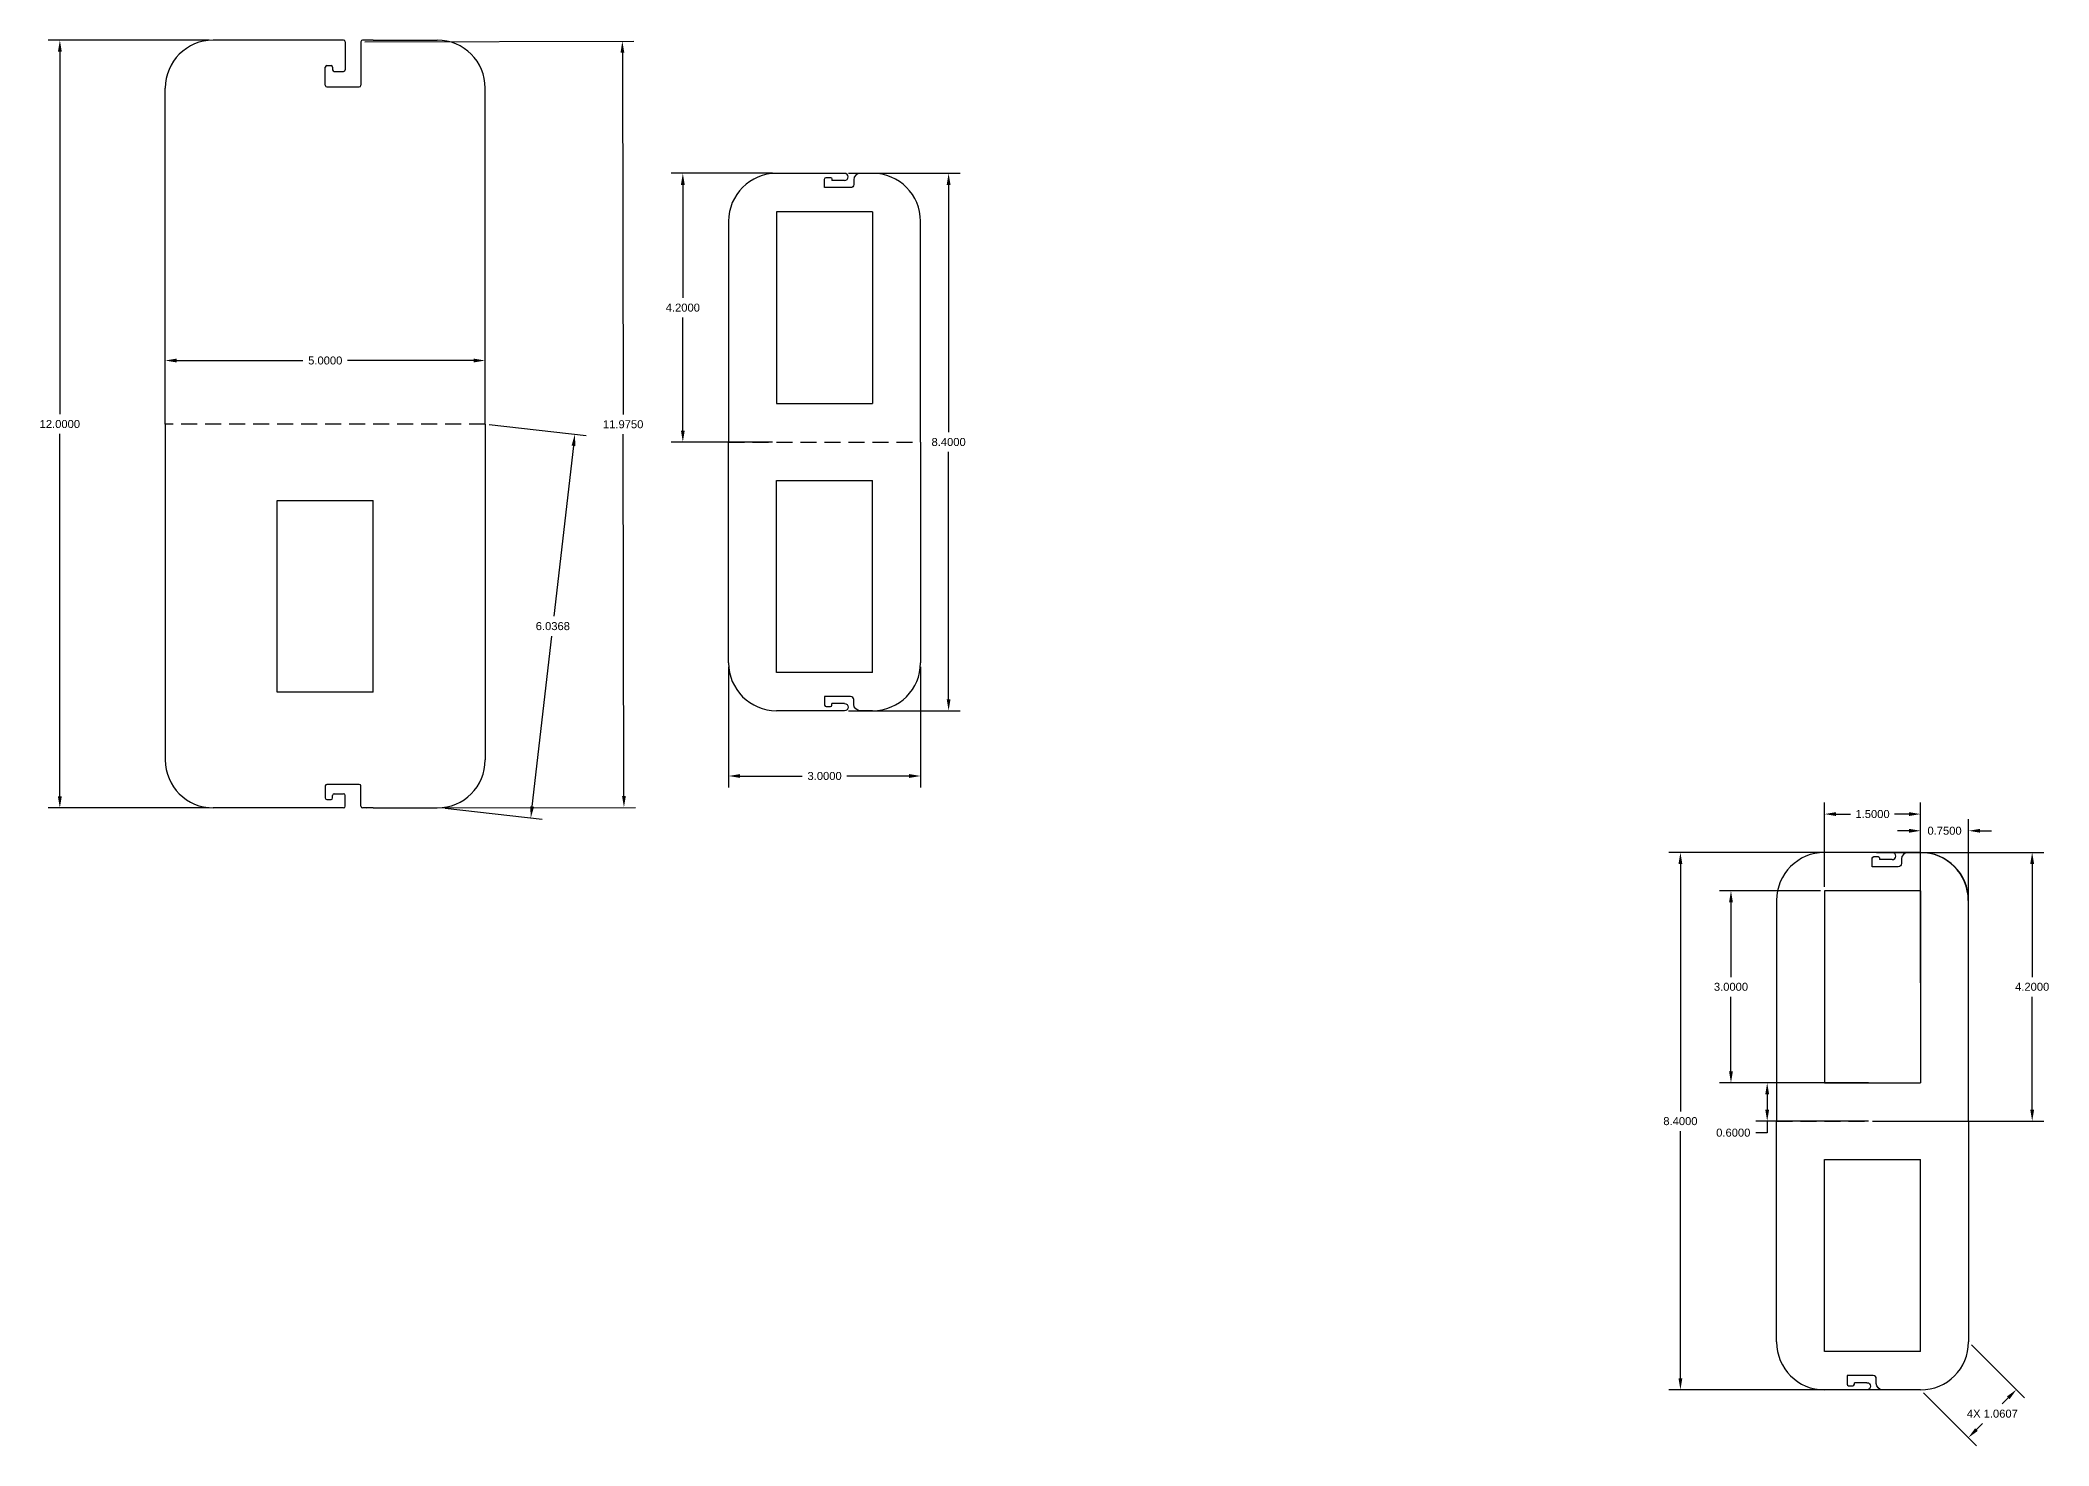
# Model space of a CAD drawing. Header units: inches. Extents: x 5 to 559, y 1 to 314.
# Drawn here: x 220.51 to 251.89, y 62.27 to 84.24 of the extents above; entities that cross this region are included whole.
import ezdxf

# ---------------------------------------------------------------- set-up
doc = ezdxf.new("R2010")
doc.units = ezdxf.units.IN
doc.header["$MEASUREMENT"] = 0
doc.linetypes.add('HIDDEN', pattern=[0.375, 0.25, -0.125])
doc.layers.add('cut', color=1, linetype='Continuous')
doc.layers.add('each', color=1, linetype='HIDDEN')
doc.styles.get("Standard").update_dxf_attribs({"font": 'arial.ttf'})
doc.dimstyles.get("Standard").update_dxf_attribs({"dimtxt": 0.125, "dimasz": 0.18, "dimexe": 0.18, "dimexo": 0.0625, "dimgap": 0.09, "dimtad": 0, "dimtih": 1, "dimtoh": 1, "dimdec": 4, "dimzin": 0, "dimdsep": 46, "dimtxsty": 'Standard', "dimcen": 0.09, "dimadec": 0, "dimazin": 0, "dimtfac": 1, "dimtdec": 4, "dimtofl": 0, "dimtmove": 0, "dimatfit": 3, "dimfxl": 1, "dimtolj": 1, "dimtzin": 0, "dimarcsym": 0})

# ---------------------------------------------------------------- blocks, each defined once
blk = doc.blocks.new('*D2')
at = {"color": 0, "lineweight": -2, "transparency": 16777216}
for p, q in [((249.074, 71.543), (245.955, 71.543)), ((246.135, 71.363), (246.135, 67.496)), ((246.135, 63.323), (246.135, 67.189)), ((249.074, 63.143), (245.955, 63.143))]:
    blk.add_line(p, q, dxfattribs=at)
at = {"color": 0, "transparency": 16777216}
for points in [[(246.105, 71.363), (246.165, 71.363), (246.135, 71.543)], [(246.105, 63.323), (246.165, 63.323), (246.135, 63.143)]]:
    blk.add_solid(points, dxfattribs=at)
at = {"layer": 'Defpoints', "color": 0, "transparency": 16777216}
for p in [(249.137, 71.543), (246.135, 63.143), (249.137, 63.143)]:
    blk.add_point(p, dxfattribs=at)
at = {"color": 0, "transparency": 16777216, "insert": (246.135, 67.343), "char_height": 0.125, "attachment_point": 5}
blk.add_mtext('\\A1;8.4000', dxfattribs=at)
blk = doc.blocks.new('*D3')
at = {"color": 0, "lineweight": -2, "transparency": 16777216}
for p, q in [((250.681, 63.848), (251.511, 63.018)), ((249.931, 63.098), (250.761, 62.268)), ((251.257, 63.018), (251.163, 62.925)), ((250.761, 62.523), (250.855, 62.617))]:
    blk.add_line(p, q, dxfattribs=at)
at = {"color": 0, "transparency": 16777216}
for points in [[(251.235, 63.04), (251.278, 62.997), (251.384, 63.146)], [(250.74, 62.544), (250.782, 62.502), (250.634, 62.396)]]:
    blk.add_solid(points, dxfattribs=at)
at = {"layer": 'Defpoints', "color": 0, "transparency": 16777216}
for p in [(250.637, 63.893), (249.887, 63.143), (251.384, 63.146)]:
    blk.add_point(p, dxfattribs=at)
at = {"color": 0, "transparency": 16777216, "insert": (251.009, 62.771), "char_height": 0.125, "attachment_point": 5}
blk.add_mtext('\\A1;4X 1.0607', dxfattribs=at)
blk = doc.blocks.new('*D4')
at = {"color": 0, "lineweight": -2, "transparency": 16777216}
for p, q in [((248.324, 70.943), (246.745, 70.943)), ((246.925, 70.763), (246.925, 69.596)), ((246.925, 68.123), (246.925, 69.289)), ((248.324, 67.943), (246.745, 67.943))]:
    blk.add_line(p, q, dxfattribs=at)
at = {"color": 0, "transparency": 16777216}
for points in [[(246.895, 70.763), (246.955, 70.763), (246.925, 70.943)], [(246.895, 68.123), (246.955, 68.123), (246.925, 67.943)]]:
    blk.add_solid(points, dxfattribs=at)
at = {"layer": 'Defpoints', "color": 0, "transparency": 16777216}
for p in [(248.387, 70.943), (246.925, 67.943), (248.387, 67.943)]:
    blk.add_point(p, dxfattribs=at)
at = {"color": 0, "transparency": 16777216, "insert": (246.925, 69.443), "char_height": 0.125, "attachment_point": 5}
blk.add_mtext('\\A1;3.0000', dxfattribs=at)
blk = doc.blocks.new('*D5')
at = {"color": 0, "lineweight": -2, "transparency": 16777216}
for p, q in [((248.387, 71.005), (248.387, 72.323)), ((249.887, 71.005), (249.887, 72.323)), ((248.567, 72.143), (248.794, 72.143)), ((249.707, 72.143), (249.48, 72.143))]:
    blk.add_line(p, q, dxfattribs=at)
at = {"color": 0, "transparency": 16777216}
for points in [[(248.567, 72.173), (248.567, 72.113), (248.387, 72.143)], [(249.707, 72.173), (249.707, 72.113), (249.887, 72.143)]]:
    blk.add_solid(points, dxfattribs=at)
at = {"layer": 'Defpoints', "color": 0, "transparency": 16777216}
for p in [(249.887, 72.143), (248.387, 70.943), (249.887, 70.943)]:
    blk.add_point(p, dxfattribs=at)
at = {"color": 0, "transparency": 16777216, "insert": (249.137, 72.143), "char_height": 0.125, "attachment_point": 5}
blk.add_mtext('\\A1;1.5000', dxfattribs=at)
blk = doc.blocks.new('*D6')
at = {"color": 0, "lineweight": -2, "transparency": 16777216}
for p, q in [((249.707, 71.882), (249.527, 71.882)), ((249.887, 69.505), (249.887, 72.062)), ((250.637, 69.505), (250.637, 72.062)), ((250.817, 71.882), (250.997, 71.882))]:
    blk.add_line(p, q, dxfattribs=at)
at = {"color": 0, "transparency": 16777216}
for points in [[(249.707, 71.912), (249.707, 71.852), (249.887, 71.882)], [(250.817, 71.912), (250.817, 71.852), (250.637, 71.882)]]:
    blk.add_solid(points, dxfattribs=at)
at = {"layer": 'Defpoints', "color": 0, "transparency": 16777216}
for p in [(250.637, 71.882), (249.887, 69.443), (250.637, 69.443)]:
    blk.add_point(p, dxfattribs=at)
at = {"color": 0, "transparency": 16777216, "insert": (250.262, 71.882), "char_height": 0.125, "attachment_point": 5}
blk.add_mtext('\\A1;0.7500', dxfattribs=at)
blk = doc.blocks.new('*D7')
at = {"color": 0, "lineweight": -2, "transparency": 16777216}
for p, q in [((249.074, 67.943), (247.311, 67.943)), ((247.491, 67.763), (247.491, 67.523)), ((249.074, 67.343), (247.311, 67.343)), ((247.491, 67.343), (247.491, 67.163)), ((247.491, 67.163), (247.311, 67.163))]:
    blk.add_line(p, q, dxfattribs=at)
at = {"color": 0, "transparency": 16777216}
for points in [[(247.461, 67.763), (247.521, 67.763), (247.491, 67.943)], [(247.461, 67.523), (247.521, 67.523), (247.491, 67.343)]]:
    blk.add_solid(points, dxfattribs=at)
at = {"layer": 'Defpoints', "color": 0, "transparency": 16777216}
for p in [(249.137, 67.943), (247.491, 67.343), (249.137, 67.343)]:
    blk.add_point(p, dxfattribs=at)
at = {"color": 0, "transparency": 16777216, "insert": (246.961, 67.163), "char_height": 0.125, "attachment_point": 5}
blk.add_mtext('\\A1;0.6000', dxfattribs=at)
blk = doc.blocks.new('*D1')
at = {"color": 0, "lineweight": -2, "transparency": 16777216}
for p, q in [((249.199, 71.543), (251.811, 71.543)), ((251.631, 71.363), (251.631, 69.596)), ((251.631, 67.523), (251.631, 69.289)), ((249.199, 67.343), (251.811, 67.343))]:
    blk.add_line(p, q, dxfattribs=at)
at = {"color": 0, "transparency": 16777216}
for points in [[(251.601, 71.363), (251.661, 71.363), (251.631, 71.543)], [(251.601, 67.523), (251.661, 67.523), (251.631, 67.343)]]:
    blk.add_solid(points, dxfattribs=at)
at = {"layer": 'Defpoints', "color": 0, "transparency": 16777216}
for p in [(249.137, 71.543), (251.631, 71.543), (249.137, 67.343)]:
    blk.add_point(p, dxfattribs=at)
at = {"color": 0, "transparency": 16777216, "insert": (251.631, 69.443), "char_height": 0.125, "attachment_point": 5}
blk.add_mtext('\\A1;4.2000', dxfattribs=at)
blk = doc.blocks.new('*D18')
at = {"layer": 'cut', "color": 0, "lineweight": -2, "transparency": 16777216}
for p, q in [((225.58, 84.214), (229.783, 84.223)), ((229.604, 84.043), (229.615, 78.389)), ((229.628, 72.428), (229.616, 78.082)), ((225.605, 72.239), (229.808, 72.248))]:
    blk.add_line(p, q, dxfattribs=at)
at = {"layer": 'cut', "color": 0, "transparency": 16777216}
for points in [[(229.634, 84.043), (229.574, 84.043), (229.603, 84.223)], [(229.658, 72.428), (229.598, 72.428), (229.628, 72.248)]]:
    blk.add_solid(points, dxfattribs=at)
at = {"layer": 'Defpoints', "color": 0, "transparency": 16777216}
for p in [(225.518, 84.214), (225.543, 72.239), (229.628, 72.248)]:
    blk.add_point(p, dxfattribs=at)
at = {"layer": 'cut', "color": 0, "transparency": 16777216, "insert": (229.616, 78.235), "char_height": 0.125, "attachment_point": 5}
blk.add_mtext('\\A1;11.9750', dxfattribs=at)
blk = doc.blocks.new('*D19')
at = {"layer": 'Defpoints', "color": 0, "lineweight": -2, "transparency": 16777216}
for p, q in [((227.523, 78.232), (229.039, 78.058)), ((228.84, 77.9), (228.534, 75.234)), ((228.193, 72.26), (228.499, 74.926)), ((226.835, 72.235), (228.351, 72.061))]:
    blk.add_line(p, q, dxfattribs=at)
at = {"layer": 'Defpoints', "color": 0, "transparency": 16777216}
for p in [(227.461, 78.239), (226.773, 72.242), (228.173, 72.081)]:
    blk.add_point(p, dxfattribs=at)
for points in [[(228.81, 77.903), (228.87, 77.896), (228.861, 78.079)], [(228.163, 72.264), (228.223, 72.257), (228.173, 72.081)]]:
    blk.add_solid(points, dxfattribs=at)
at = {"layer": 'Defpoints', "color": 0, "transparency": 16777216, "insert": (228.517, 75.08), "char_height": 0.125, "attachment_point": 5}
blk.add_mtext('\\A1;6.0368', dxfattribs=at)
blk = doc.blocks.new('*D20')
at = {"layer": 'Defpoints', "color": 0, "lineweight": -2, "transparency": 16777216}
for p, q in [((233.137, 82.158), (234.881, 82.158)), ((234.701, 81.978), (234.701, 78.112)), ((234.701, 73.938), (234.701, 77.804)), ((233.137, 73.758), (234.881, 73.758))]:
    blk.add_line(p, q, dxfattribs=at)
at = {"layer": 'Defpoints', "color": 0, "transparency": 16777216}
for p in [(233.074, 82.158), (233.074, 73.758), (234.701, 73.758)]:
    blk.add_point(p, dxfattribs=at)
for points in [[(234.671, 81.978), (234.731, 81.978), (234.701, 82.158)], [(234.671, 73.938), (234.731, 73.938), (234.701, 73.758)]]:
    blk.add_solid(points, dxfattribs=at)
at = {"layer": 'Defpoints', "color": 0, "transparency": 16777216, "insert": (234.701, 77.958), "char_height": 0.125, "attachment_point": 5}
blk.add_mtext('\\A1;8.4000', dxfattribs=at)
blk = doc.blocks.new('*D21')
at = {"layer": 'Defpoints', "color": 0, "lineweight": -2, "transparency": 16777216}
for p, q in [((231.263, 74.445), (231.263, 72.558)), ((234.263, 74.445), (234.263, 72.558)), ((231.443, 72.738), (232.413, 72.738)), ((234.083, 72.738), (233.112, 72.738))]:
    blk.add_line(p, q, dxfattribs=at)
at = {"layer": 'Defpoints', "color": 0, "transparency": 16777216}
for p in [(231.263, 74.508), (234.263, 74.508), (234.263, 72.738)]:
    blk.add_point(p, dxfattribs=at)
for points in [[(231.443, 72.768), (231.443, 72.708), (231.263, 72.738)], [(234.083, 72.768), (234.083, 72.708), (234.263, 72.738)]]:
    blk.add_solid(points, dxfattribs=at)
at = {"layer": 'Defpoints', "color": 0, "transparency": 16777216, "insert": (232.763, 72.738), "char_height": 0.125, "attachment_point": 5}
blk.add_mtext('\\A1;3.0000', dxfattribs=at)
blk = doc.blocks.new('*D22')
at = {"layer": 'Defpoints', "color": 0, "lineweight": -2, "transparency": 16777216}
for p, q in [((231.95, 82.158), (230.368, 82.158)), ((230.548, 81.978), (230.548, 80.212)), ((230.548, 78.138), (230.548, 79.904)), ((231.95, 77.958), (230.368, 77.958))]:
    blk.add_line(p, q, dxfattribs=at)
at = {"layer": 'Defpoints', "color": 0, "transparency": 16777216}
for p in [(232.013, 82.158), (230.548, 77.958), (232.013, 77.958)]:
    blk.add_point(p, dxfattribs=at)
for points in [[(230.518, 81.978), (230.578, 81.978), (230.548, 82.158)], [(230.518, 78.138), (230.578, 78.138), (230.548, 77.958)]]:
    blk.add_solid(points, dxfattribs=at)
at = {"layer": 'Defpoints', "color": 0, "transparency": 16777216, "insert": (230.548, 80.058), "char_height": 0.125, "attachment_point": 5}
blk.add_mtext('\\A1;4.2000', dxfattribs=at)
blk = doc.blocks.new('*D23')
at = {"layer": 'Defpoints', "color": 0, "lineweight": -2, "transparency": 16777216}
for p, q in [((223.148, 84.239), (220.634, 84.239)), ((220.814, 84.059), (220.814, 78.393)), ((220.814, 72.419), (220.814, 78.085)), ((223.148, 72.239), (220.634, 72.239))]:
    blk.add_line(p, q, dxfattribs=at)
at = {"layer": 'Defpoints', "color": 0, "transparency": 16777216}
for p in [(223.211, 84.239), (220.814, 72.239), (223.211, 72.239)]:
    blk.add_point(p, dxfattribs=at)
for points in [[(220.784, 84.059), (220.844, 84.059), (220.814, 84.239)], [(220.784, 72.419), (220.844, 72.419), (220.814, 72.239)]]:
    blk.add_solid(points, dxfattribs=at)
at = {"layer": 'Defpoints', "color": 0, "transparency": 16777216, "insert": (220.814, 78.239), "char_height": 0.125, "attachment_point": 5}
blk.add_mtext('\\A1;12.0000', dxfattribs=at)
blk = doc.blocks.new('*D41')
at = {"layer": 'Defpoints', "color": 0, "lineweight": -2, "transparency": 16777216}
for p, q in [((222.461, 78.302), (222.461, 79.412)), ((227.461, 78.302), (227.461, 79.412)), ((222.641, 79.232), (224.612, 79.232)), ((227.281, 79.232), (225.31, 79.232))]:
    blk.add_line(p, q, dxfattribs=at)
at = {"layer": 'Defpoints', "color": 0, "transparency": 16777216}
for p in [(227.461, 79.232), (222.461, 78.239), (227.461, 78.239)]:
    blk.add_point(p, dxfattribs=at)
for points in [[(222.641, 79.262), (222.641, 79.202), (222.461, 79.232)], [(227.281, 79.262), (227.281, 79.202), (227.461, 79.232)]]:
    blk.add_solid(points, dxfattribs=at)
at = {"layer": 'Defpoints', "color": 0, "transparency": 16777216, "insert": (224.961, 79.232), "char_height": 0.125, "attachment_point": 5}
blk.add_mtext('\\A1;5.0000', dxfattribs=at)

msp = doc.modelspace()

# ---------------------------------------------------------------- linework, layer by layer
for p, q in [((249.88692, 71.54261), (248.38692, 71.54261)), ((249.88692, 70.94261), (248.38692, 70.94261)), ((248.38692, 70.94261), (248.38692, 67.94261)), ((249.88692, 70.94261), (249.88692, 67.94261)), ((247.63692, 70.79261), (247.63692, 67.34261)), ((250.63692, 67.34261), (250.63692, 70.79261)), ((248.38692, 67.94261), (249.88692, 67.94261)), ((247.63692, 63.89261), (247.63692, 67.34261)), ((250.63692, 67.34261), (250.63692, 63.89261)), ((248.38692, 63.74261), (248.38692, 66.74261)), ((248.38692, 66.74261), (249.88692, 66.74261)), ((249.88692, 63.74261), (249.88692, 66.74261)), ((249.88692, 63.74261), (248.38692, 63.74261)), ((249.88692, 63.14261), (248.38692, 63.14261)), ((249.0502, 63.25552), (248.8544, 63.25552))]:
    msp.add_line(p, q)
msp.add_lwpolyline([(249.48852, 63.14378), (249.29546, 63.14378, -0.41421356), (249.19546, 63.24378), (249.19546, 63.31725, 0.41421356), (249.14546, 63.36725), (248.73852, 63.36725), (248.73852, 63.23381, 0.41421356), (248.76352, 63.20881), (248.8294, 63.20881, 0.41421356), (248.8544, 63.23381), (248.8544, 63.25552)], format="xyb")
for centre, start, end in [((248.38692, 70.79261), 90, 180), ((249.88692, 70.79261), 0, 90), ((248.38692, 63.89261), 180, 270), ((249.88692, 63.89261), 270, 0)]:
    msp.add_arc(centre, 0.75, start, end)
at = {"extrusion": (0, 0, -1)}
msp.add_ellipse((249.0502, 63.19965), major_axis=(-0.05587, 0), ratio=1, start_param=1.57079633, end_param=4.71238898, dxfattribs=at)
at = {"layer": 'cut'}
for p, q in [((224.21083, 84.23929), (223.21083, 84.23929)), ((225.24752, 84.23929), (224.21083, 84.23929)), ((225.24752, 84.23929), (224.21083, 84.23929)), ((225.27252, 84.21429), (225.27252, 83.77509)), ((225.51778, 84.21429), (225.51778, 83.53437)), ((225.71083, 84.23929), (225.54278, 84.23929)), ((225.71083, 84.23929), (225.54278, 84.23929)), ((225.71083, 84.23929), (226.71083, 84.23929)), ((225.71083, 84.23929), (226.71083, 84.23929)), ((224.96083, 83.62871), (224.96083, 83.81593)), ((224.96083, 83.53437), (224.96083, 83.81593)), ((224.98583, 83.84093), (225.05172, 83.84093)), ((224.98583, 83.84093), (225.05172, 83.84093)), ((225.07672, 83.81593), (225.07672, 83.77509)), ((225.07672, 83.81593), (225.07672, 83.77509)), ((225.27252, 83.9466), (225.27252, 83.77509)), ((222.46083, 78.23929), (222.46083, 83.48929)), ((222.46083, 78.23929), (222.46083, 83.48929)), ((224.98583, 83.50937), (225.49278, 83.50937)), ((225.10172, 83.75009), (225.24752, 83.75009)), ((225.10172, 83.75009), (225.24752, 83.75009)), ((227.46083, 78.23929), (227.46083, 83.48929)), ((227.46083, 78.23929), (227.46083, 83.48929)), ((233.07425, 82.15772), (232.01256, 82.15772)), ((233.07425, 82.04598), (232.87845, 82.04598)), ((231.26256, 81.40772), (231.26256, 77.95772)), ((234.26256, 77.95772), (234.26256, 81.40772)), ((222.46083, 78.23929), (222.46083, 72.98929)), ((222.46083, 78.23929), (222.46083, 72.98929)), ((227.46083, 78.23929), (227.46083, 72.98929)), ((227.46083, 78.23929), (227.46083, 72.98929)), ((231.26256, 74.50772), (231.26256, 77.95772)), ((234.26256, 77.95772), (234.26256, 74.50772)), ((233.07425, 73.75772), (232.01256, 73.75772)), ((233.07425, 73.86945), (232.87845, 73.86945)), ((224.96083, 72.58218), (224.96083, 72.39496)), ((224.96083, 72.58218), (224.96083, 72.39496)), ((225.39278, 72.60718), (224.98583, 72.60718)), ((225.49278, 72.60718), (224.98583, 72.60718)), ((225.51778, 72.26429), (225.51778, 72.58218)), ((224.21083, 72.23929), (223.21083, 72.23929)), ((224.21083, 72.23929), (223.21083, 72.23929)), ((225.24752, 72.23929), (224.21083, 72.23929)), ((225.24752, 72.23929), (224.21083, 72.23929)), ((224.98583, 72.36996), (225.05172, 72.36996)), ((224.98583, 72.36996), (225.05172, 72.36996)), ((225.07672, 72.39496), (225.07672, 72.4358)), ((225.07672, 72.39496), (225.07672, 72.4358)), ((225.10172, 72.4608), (225.24752, 72.4608)), ((225.10172, 72.4608), (225.24752, 72.4608)), ((225.27252, 72.26429), (225.27252, 72.4358)), ((225.27252, 72.26429), (225.27252, 72.4358)), ((225.71083, 72.23929), (225.54278, 72.23929)), ((225.71083, 72.23929), (225.54278, 72.23929)), ((225.71083, 72.23929), (226.71083, 72.23929)), ((225.71083, 72.23929), (226.71083, 72.23929))]:
    msp.add_line(p, q, dxfattribs=at)
for points in [[(233.51256, 82.15772), (233.31951, 82.15772, 0.41421356), (233.21951, 82.05772), (233.21951, 81.98425, -0.41421356), (233.16951, 81.93425), (232.76256, 81.93425), (232.76256, 82.06769, -0.41421356), (232.78756, 82.09269), (232.85345, 82.09269, -0.41421356), (232.87845, 82.06769), (232.87845, 82.04598)], [(233.51256, 73.75772), (233.31951, 73.75772, -0.41421356), (233.21951, 73.85772), (233.21951, 73.93118, 0.41421356), (233.16951, 73.98118), (232.76256, 73.98118), (232.76256, 73.84775, 0.41421356), (232.78756, 73.82275), (232.85345, 73.82275, 0.41421356), (232.87845, 73.84775), (232.87845, 73.86945)]]:
    msp.add_lwpolyline(points, format="xyb", dxfattribs=at)
for centre, radius, start, end in [((223.21083, 83.48929), 0.75, 90, 180), ((223.21083, 83.48929), 0.75, 90, 180), ((225.24752, 84.21429), 0.025, 0, 90), ((225.24752, 84.21429), 0.025, 0, 90), ((225.54278, 84.21429), 0.025, 90, 180), ((226.71083, 83.48929), 0.75, 0, 90), ((226.71083, 83.48929), 0.75, 0, 90), ((224.98583, 83.81593), 0.025, 90, 180), ((224.98583, 83.81593), 0.025, 90, 180), ((225.05172, 83.81593), 0.025, 0, 90), ((225.05172, 83.81593), 0.025, 0, 90), ((224.98583, 83.53437), 0.025, 180, 270), ((225.10172, 83.77509), 0.025, 180, 270), ((225.10172, 83.77509), 0.025, 180, 270), ((225.24752, 83.77509), 0.025, 270, 0), ((225.24752, 83.77509), 0.025, 270, 0), ((225.49278, 83.53437), 0.025, 270, 0), ((232.01256, 81.40772), 0.75, 90, 180), ((233.51256, 81.40772), 0.75, 0, 90), ((232.01256, 74.50772), 0.75, 180, 270), ((233.51256, 74.50772), 0.75, 270, 0), ((223.21083, 72.98929), 0.75, 180, 270), ((223.21083, 72.98929), 0.75, 180, 270), ((226.71083, 72.98929), 0.75, 270, 0), ((226.71083, 72.98929), 0.75, 270, 0), ((224.98583, 72.58218), 0.025, 90, 180), ((224.98583, 72.58218), 0.025, 90, 180), ((225.49278, 72.58218), 0.025, 0, 90), ((224.98583, 72.39496), 0.025, 180, 270), ((224.98583, 72.39496), 0.025, 180, 270), ((225.05172, 72.39496), 0.025, 270, 0), ((225.05172, 72.39496), 0.025, 270, 0), ((225.10172, 72.4358), 0.025, 90, 180), ((225.10172, 72.4358), 0.025, 90, 180), ((225.24752, 72.4358), 0.025, 360, 90), ((225.24752, 72.4358), 0.025, 360, 90), ((225.24752, 72.26429), 0.025, 270, 360), ((225.24752, 72.26429), 0.025, 270, 360), ((225.54278, 72.26429), 0.025, 180, 270)]:
    msp.add_arc(centre, radius, start, end, dxfattribs=at)
msp.add_ellipse((233.07425, 82.10185), major_axis=(-0.05587, 0), ratio=1, start_param=1.57079633, end_param=4.71238898, dxfattribs=at)
at = {"layer": 'cut', "extrusion": (0, 0, -1)}
msp.add_ellipse((233.07425, 73.81358), major_axis=(-0.05587, 0), ratio=1, start_param=1.57079633, end_param=4.71238898, dxfattribs=at)
at = {"layer": 'Defpoints'}
for p, q in [((233.51256, 81.55772), (232.01256, 81.55772)), ((232.01256, 81.55772), (232.01256, 78.55772)), ((233.51256, 81.55772), (233.51256, 78.55772)), ((232.01256, 78.55772), (233.51256, 78.55772)), ((232.01256, 74.35772), (232.01256, 77.35772)), ((232.01256, 77.35772), (233.51256, 77.35772)), ((233.51256, 74.35772), (233.51256, 77.35772)), ((224.21083, 74.04654), (224.21083, 77.04654)), ((224.21083, 77.04654), (225.71083, 77.04654)), ((224.21083, 74.04654), (224.21083, 77.04654)), ((224.21083, 77.04654), (225.71083, 77.04654)), ((225.71083, 74.04654), (225.71083, 77.04654)), ((225.71083, 74.04654), (225.71083, 77.04654)), ((233.51256, 74.35772), (232.01256, 74.35772)), ((225.71083, 74.04654), (224.21083, 74.04654)), ((225.71083, 74.04654), (224.21083, 74.04654)), ((249.44399, 71.54261), (248.38231, 71.54261)), ((249.44399, 71.43087), (249.24819, 71.43087))]:
    msp.add_line(p, q, dxfattribs=at)
msp.add_lwpolyline([(249.88231, 71.54261), (249.68925, 71.54261, 0.41421356), (249.58925, 71.44261), (249.58925, 71.36914, -0.41421356), (249.53925, 71.31914), (249.13231, 71.31914), (249.13231, 71.45258, -0.41421356), (249.15731, 71.47758), (249.22319, 71.47758, -0.41421356), (249.24819, 71.45258), (249.24819, 71.43087)], format="xyb", dxfattribs=at)
msp.add_arc((249.88231, 70.79261), 0.75, 0, 90, dxfattribs=at)
msp.add_ellipse((249.44399, 71.48674), major_axis=(-0.05587, 0), ratio=1, start_param=1.57079633, end_param=4.71238898, dxfattribs=at)
at = {"layer": 'each'}
for p, q in [((227.46083, 78.23929), (222.46083, 78.23929)), ((227.46083, 78.23929), (222.46083, 78.23929)), ((231.26256, 77.95772), (234.26256, 77.95772)), ((231.26256, 77.95772), (234.26256, 77.95772)), ((247.63692, 67.34261), (250.63692, 67.34261)), ((247.63692, 67.34261), (250.63692, 67.34261))]:
    msp.add_line(p, q, dxfattribs=at)

# ---------------------------------------------------------------- dimensions: what is measured, and where the dimension line sits
for base, p1, p2, picture, middle in [((249.88692, 72.14318), (248.38692, 70.94261), (249.88692, 70.94261), '*D5', (249.13692, 72.14318)), ((250.63692, 71.88162), (249.88692, 69.44261), (250.63692, 69.44261), '*D6', (250.26192, 71.88162))]:
    dim = msp.add_linear_dim(base=base, p1=p1, p2=p2, dimstyle='Standard')
    dim.commit()
    dim.dimension.update_dxf_attribs({"geometry": picture, "text_midpoint": middle})
for base, p1, p2, picture, middle in [((246.13482, 63.14261), (249.13692, 71.54261), (249.13692, 63.14261), '*D2', (246.13482, 67.34261)), ((251.63096, 71.54261), (249.13692, 67.34261), (249.13692, 71.54261), '*D1', (251.63096, 69.44261)), ((246.92499, 67.94261), (248.38692, 70.94261), (248.38692, 67.94261), '*D4', (246.92499, 69.44261)), ((247.49058, 67.34261), (249.13692, 67.94261), (249.13692, 67.34261), '*D7', (246.96133, 67.16261))]:
    dim = msp.add_linear_dim(base=base, p1=p1, p2=p2, angle=90, dimstyle='Standard')
    dim.commit()
    dim.dimension.update_dxf_attribs({"geometry": picture, "text_midpoint": middle})
dim = msp.add_aligned_dim(p1=(249.88692, 63.14261), p2=(250.63692, 63.89261), distance=-1.05624, text='4X <>', dimstyle='Standard')
dim.commit()
dim.dimension.update_dxf_attribs({"geometry": '*D3', "text_midpoint": (251.0088, 62.77073)})
at = {"layer": 'cut'}
dim = msp.add_aligned_dim(p1=(225.51778, 84.21429), p2=(225.54278, 72.23929), distance=4.08536, dimstyle='Standard', dxfattribs=at)
dim.commit()
dim.dimension.update_dxf_attribs({"geometry": '*D18', "text_midpoint": (229.61563, 78.23532)})
at = {"layer": 'Defpoints'}
for base, p1, p2, picture, middle in [((220.8144, 72.23929), (223.21083, 84.23929), (223.21083, 72.23929), '*D23', (220.8144, 78.23929)), ((230.54781, 77.95772), (232.01256, 82.15772), (232.01256, 77.95772), '*D22', (230.54781, 80.05772)), ((234.70081, 73.75772), (233.07425, 82.15772), (233.07425, 73.75772), '*D20', (234.70081, 77.95772))]:
    dim = msp.add_linear_dim(base=base, p1=p1, p2=p2, angle=90, dimstyle='Standard', dxfattribs=at)
    dim.commit()
    dim.dimension.update_dxf_attribs({"geometry": picture, "text_midpoint": middle})
for base, p1, p2, picture, middle in [((227.46083, 79.23194), (222.46083, 78.23929), (227.46083, 78.23929), '*D41', (224.96083, 79.23194)), ((234.26256, 72.73796), (231.26256, 74.50772), (234.26256, 74.50772), '*D21', (232.76256, 72.73796))]:
    dim = msp.add_linear_dim(base=base, p1=p1, p2=p2, dimstyle='Standard', dxfattribs=at)
    dim.commit()
    dim.dimension.update_dxf_attribs({"geometry": picture, "text_midpoint": middle})
dim = msp.add_aligned_dim(p1=(227.46083, 78.23929), p2=(226.77285, 72.24186), distance=1.40891, dimstyle='Standard', dxfattribs=at)
dim.commit()
dim.dimension.update_dxf_attribs({"geometry": '*D19', "text_midpoint": (228.51657, 75.08001)})

doc.saveas('drawing.dxf')
